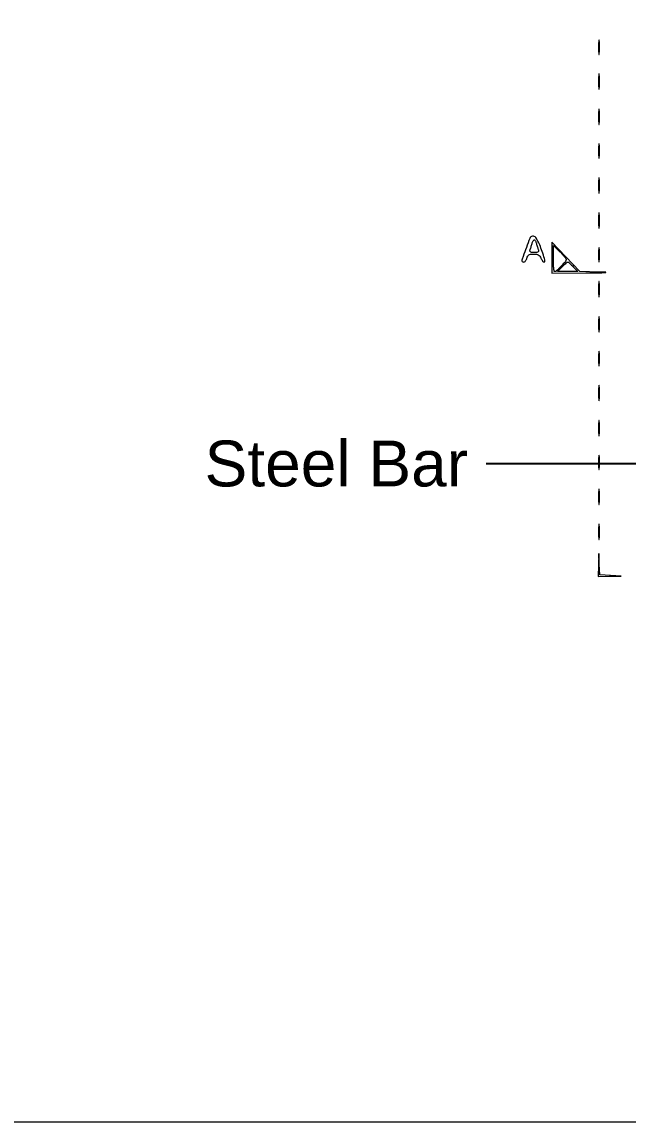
# Model space of a CAD drawing. Header units: metres. Extents: x 1521 to 1862, y -130 to 121.
# Drawn here: x 1566.99 to 1570.39, y -71.32 to -65.15 of the extents above; entities that cross this region are included whole.
import ezdxf
from ezdxf import colors
from ezdxf.entities.mleader import LeaderData, LeaderLine
from ezdxf.math import Vec2, Vec3

# ---------------------------------------------------------------- set-up
doc = ezdxf.new("R2010")
doc.units = ezdxf.units.M
doc.header["$MEASUREMENT"] = 0
doc.layers.add('A-WALL', color=250, linetype='Continuous', lineweight=30)
doc.styles.get("Standard").update_dxf_attribs({"font": 'arial.ttf'})

msp = doc.modelspace()

# ---------------------------------------------------------------- linework, layer by layer
at = {"layer": 'A-WALL', "lineweight": 5, "ltscale": 5}
for points in [[(1638.18075, 11.4595), (1520.51329, 11.4595), (1520.51329, -71.32477), (1638.18075, -71.32477)], [(1570.22265, -68.19964), (1570.22089, -68.2646), (1570.28585, -68.26285), (1570.35081, -68.2611), (1570.29073, -68.25797), (1570.23065, -68.25484), (1570.22753, -68.19476), (1570.2244, -68.13468)]]:
    msp.add_lwpolyline(points, close=True, dxfattribs=at)
for points in [[(1570.22396, -65.29436, 0.003921), (1570.22419, -65.32003, 0.022011), (1570.22502, -65.33373, 0.807686), (1570.22619, -65.33386, 0.057523), (1570.22746, -65.32773, 0.013671), (1570.22853, -65.31063, 0.00893), (1570.22887, -65.29087, 0.008983), (1570.2285, -65.27158, 0.016947), (1570.22741, -65.25605, 0.153636), (1570.22615, -65.25315, 0.661512), (1570.22495, -65.25354, 0.018464), (1570.22416, -65.26862, 0.004138)], [(1570.22402, -65.487, 0.003751), (1570.22423, -65.51431, 0.018707), (1570.22503, -65.52961, 0.76997), (1570.2262, -65.52981, 0.084525), (1570.22745, -65.52508, 0.014123), (1570.22852, -65.50775, 0.008335), (1570.22887, -65.487, 0.008335), (1570.22852, -65.46626, 0.014123), (1570.22745, -65.44892, 0.084525), (1570.2262, -65.4442, 0.76997), (1570.22503, -65.4444, 0.018707), (1570.22423, -65.4597, 0.003751)], [(1570.22402, -65.68412, 0.003751), (1570.22423, -65.71143, 0.018707), (1570.22503, -65.72673, 0.76997), (1570.2262, -65.72693, 0.084525), (1570.22745, -65.7222, 0.014123), (1570.22852, -65.70487, 0.008335), (1570.22887, -65.68412, 0.008335), (1570.22852, -65.66338, 0.014123), (1570.22745, -65.64604, 0.084525), (1570.2262, -65.64132, 0.76997), (1570.22503, -65.64152, 0.018707), (1570.22423, -65.65682, 0.003751)], [(1570.22396, -65.87676, 0.003921), (1570.22419, -65.90243, 0.022011), (1570.22502, -65.91613, 0.807686), (1570.22619, -65.91626, 0.057523), (1570.22746, -65.91013, 0.013671), (1570.22853, -65.89303, 0.00893), (1570.22887, -65.87327, 0.008983), (1570.2285, -65.85398, 0.016947), (1570.22741, -65.83845, 0.153636), (1570.22615, -65.83555, 0.661512), (1570.22495, -65.83594, 0.018464), (1570.22416, -65.85102, 0.004138)], [(1570.22402, -66.0694, 0.003751), (1570.22423, -66.09671, 0.018707), (1570.22503, -66.11201, 0.76997), (1570.2262, -66.11221, 0.084525), (1570.22745, -66.10748, 0.014123), (1570.22852, -66.09015, 0.008335), (1570.22887, -66.0694, 0.008335), (1570.22852, -66.04866, 0.014123), (1570.22745, -66.03132, 0.084525), (1570.2262, -66.0266, 0.76997), (1570.22503, -66.0268, 0.018707), (1570.22423, -66.0421, 0.003751)], [(1570.22402, -66.26652, 0.003751), (1570.22423, -66.29383, 0.018707), (1570.22503, -66.30913, 0.76997), (1570.2262, -66.30933, 0.084525), (1570.22745, -66.3046, 0.014123), (1570.22852, -66.28727, 0.008335), (1570.22887, -66.26652, 0.008335), (1570.22852, -66.24578, 0.014123), (1570.22745, -66.22844, 0.084525), (1570.2262, -66.22372, 0.76997), (1570.22503, -66.22392, 0.018707), (1570.22423, -66.23922, 0.003751)], [(1569.83692, -66.36667, 0.00051), (1569.7995, -66.46801, 0.026161), (1569.79329, -66.48808, 0.252706), (1569.79527, -66.49596, 0.210202), (1569.80328, -66.49948, 0.15466), (1569.80847, -66.49784, 0.069524), (1569.81374, -66.4929, 0.059134), (1569.8183, -66.48565, 0.049341), (1569.82137, -66.47708, -0.057024), (1569.82572, -66.46552, -0.139061), (1569.83187, -66.45893, -0.108818), (1569.84161, -66.45561, -0.027701), (1569.85838, -66.45468, -0.032789), (1569.8746, -66.45575, -0.09099), (1569.88544, -66.45925, -0.106778), (1569.89331, -66.46598, -0.055984), (1569.89996, -66.47708, 0.042094), (1569.90927, -66.49366, 0.219411), (1569.91802, -66.49894, 0.461833), (1569.92277, -66.49448, 0.064384), (1569.92005, -66.47932, 0.014946), (1569.89334, -66.4028, 0.067614), (1569.87069, -66.36141, 0.280622), (1569.85242, -66.35394, 0.270519)], [(1569.87492, -66.39561, 0.006968), (1569.8774, -66.40491, 0.005302), (1569.88036, -66.41504, 0.005362), (1569.88333, -66.42447, 0.012494), (1569.88581, -66.43145, -0.106129), (1569.8869, -66.4384, -0.246059), (1569.88427, -66.4428, -0.117922), (1569.87706, -66.44514, -0.019924), (1569.86249, -66.44572, -0.019924), (1569.84792, -66.44514, -0.117922), (1569.84072, -66.4428, -0.246059), (1569.83809, -66.4384, -0.106129), (1569.83917, -66.43145, 0.012494), (1569.84165, -66.42447, 0.005362), (1569.84463, -66.41504, 0.005302), (1569.84759, -66.40491, 0.006968), (1569.85006, -66.39561, -0.028758), (1569.85265, -66.38735, -0.040508), (1569.85595, -66.38038, -0.046351), (1569.85943, -66.37545, -0.219077), (1569.86249, -66.37404, -0.219077), (1569.86556, -66.37545, -0.046351), (1569.86904, -66.38038, -0.040508), (1569.87234, -66.38735, -0.028758)], [(1569.96148, -66.47484), (1569.96105, -66.5622), (1570.15145, -66.56027, 0.000926), (1570.23344, -66.55928, 0.011286), (1570.26482, -66.55814, 0.947223), (1570.26482, -66.55692, 0.006327), (1570.22985, -66.55563), (1570.11785, -66.55294), (1570.03988, -66.47021), (1569.96191, -66.38748)], [(1570.04169, -66.4852, -0.180072), (1570.03747, -66.49653, -0.011453), (1570.01328, -66.52326, -0.011026), (1569.98785, -66.54895, -0.194455), (1569.97722, -66.55324, -0.375631), (1569.97434, -66.55073, -0.008955), (1569.97213, -66.53165, -0.015229), (1569.97053, -66.50793, -0.009193), (1569.97001, -66.47975), (1569.97001, -66.40625), (1570.00585, -66.44124, -0.01188), (1570.01958, -66.4553, -0.016426), (1570.03116, -66.46859, -0.012992), (1570.04, -66.48002, -0.159358)], [(1570.22396, -66.45916, 0.003921), (1570.22419, -66.48483, 0.022011), (1570.22502, -66.49853, 0.807686), (1570.22619, -66.49866, 0.057523), (1570.22746, -66.49253, 0.013671), (1570.22853, -66.47543, 0.00893), (1570.22887, -66.45567, 0.008983), (1570.2285, -66.43638, 0.016947), (1570.22741, -66.42085, 0.153636), (1570.22615, -66.41795, 0.661512), (1570.22495, -66.41834, 0.018464), (1570.22416, -66.43342, 0.004138)], [(1570.08201, -66.52636), (1570.10777, -66.55324), (1570.05065, -66.55324), (1569.99354, -66.55324), (1570.01929, -66.52636, -0.010122), (1570.02957, -66.51607, -0.014427), (1570.03913, -66.50738, -0.01032), (1570.04733, -66.50064, -0.168402), (1570.05065, -66.49948, -0.168402), (1570.05397, -66.50064, -0.01032), (1570.06218, -66.50738, -0.014427), (1570.07174, -66.51607, -0.010122)], [(1570.22402, -66.6518, 0.003751), (1570.22423, -66.67911, 0.018707), (1570.22503, -66.69441, 0.76997), (1570.2262, -66.69461, 0.084525), (1570.22745, -66.68988, 0.014123), (1570.22852, -66.67255, 0.008335), (1570.22887, -66.6518, 0.008335), (1570.22852, -66.63106, 0.014123), (1570.22745, -66.61372, 0.084525), (1570.2262, -66.609, 0.76997), (1570.22503, -66.6092, 0.018707), (1570.22423, -66.6245, 0.003751)], [(1570.22402, -66.84892, 0.003751), (1570.22423, -66.87623, 0.018707), (1570.22503, -66.89153, 0.76997), (1570.2262, -66.89173, 0.084525), (1570.22745, -66.887, 0.014123), (1570.22852, -66.86967, 0.008335), (1570.22887, -66.84892, 0.008335), (1570.22852, -66.82818, 0.014123), (1570.22745, -66.81084, 0.084525), (1570.2262, -66.80612, 0.76997), (1570.22503, -66.80632, 0.018707), (1570.22423, -66.82162, 0.003751)], [(1570.22396, -67.04156, 0.003921), (1570.22419, -67.06723, 0.022011), (1570.22502, -67.08093, 0.807686), (1570.22619, -67.08106, 0.057523), (1570.22746, -67.07493, 0.013671), (1570.22853, -67.05783, 0.00893), (1570.22887, -67.03807, 0.008983), (1570.2285, -67.01878, 0.016947), (1570.22741, -67.00325, 0.153636), (1570.22615, -67.00035, 0.661512), (1570.22495, -67.00074, 0.018464), (1570.22416, -67.01582, 0.004138)], [(1570.22402, -67.2342, 0.003751), (1570.22423, -67.26151, 0.018707), (1570.22503, -67.27681, 0.76997), (1570.2262, -67.27701, 0.084525), (1570.22745, -67.27228, 0.014123), (1570.22852, -67.25495, 0.008335), (1570.22887, -67.2342, 0.008335), (1570.22852, -67.21346, 0.014123), (1570.22745, -67.19612, 0.084525), (1570.2262, -67.1914, 0.76997), (1570.22503, -67.1916, 0.018707), (1570.22423, -67.2069, 0.003751)], [(1570.22402, -67.43132, 0.003751), (1570.22423, -67.45863, 0.018707), (1570.22503, -67.47393, 0.76997), (1570.2262, -67.47413, 0.084525), (1570.22745, -67.4694, 0.014123), (1570.22852, -67.45207, 0.008335), (1570.22887, -67.43132, 0.008335), (1570.22852, -67.41058, 0.014123), (1570.22745, -67.39324, 0.084525), (1570.2262, -67.38852, 0.76997), (1570.22503, -67.38872, 0.018707), (1570.22423, -67.40402, 0.003751)], [(1570.22396, -67.62396, 0.003921), (1570.22419, -67.64963, 0.022011), (1570.22502, -67.66333, 0.807686), (1570.22619, -67.66346, 0.057523), (1570.22746, -67.65733, 0.013671), (1570.22853, -67.64023, 0.00893), (1570.22887, -67.62047, 0.008983), (1570.2285, -67.60118, 0.016947), (1570.22741, -67.58565, 0.153636), (1570.22615, -67.58275, 0.661512), (1570.22495, -67.58314, 0.018464), (1570.22416, -67.59822, 0.004138)], [(1570.22402, -67.8166, 0.003751), (1570.22423, -67.84391, 0.018707), (1570.22503, -67.85921, 0.76997), (1570.2262, -67.85941, 0.084525), (1570.22745, -67.85468, 0.014123), (1570.22852, -67.83735, 0.008335), (1570.22887, -67.8166, 0.008335), (1570.22852, -67.79586, 0.014123), (1570.22745, -67.77852, 0.084525), (1570.2262, -67.7738, 0.76997), (1570.22503, -67.774, 0.018707), (1570.22423, -67.7893, 0.003751)], [(1570.22402, -68.01372, 0.003751), (1570.22423, -68.04103, 0.018707), (1570.22503, -68.05633, 0.76997), (1570.2262, -68.05653, 0.084525), (1570.22745, -68.0518, 0.014123), (1570.22852, -68.03447, 0.008335), (1570.22887, -68.01372, 0.008335), (1570.22852, -67.99298, 0.014123), (1570.22745, -67.97564, 0.084525), (1570.2262, -67.97092, 0.76997), (1570.22503, -67.97112, 0.018707), (1570.22423, -67.98642, 0.003751)]]:
    msp.add_lwpolyline(points, format="xyb", close=True, dxfattribs=at)

# ---------------------------------------------------------------- leaders
ml = msp.add_multileader_mtext('Standard', dxfattribs=at)
ml.set_content('Steel Bar', color=256)
ml.set_leader_properties()
ml.build(insert=Vec2(0, 0))
ml.multileader.update_dxf_attribs({"dogleg_length": 0.36, "arrow_head_size": 0.2016})
ctx = ml.context
ctx.base_point, ctx.char_height, ctx.arrow_head_size, ctx.landing_gap_size, ctx.plane_origin = Vec3(1567.92163, -67.6318), 0.2576, 0.2016, 0.1008, Vec3(1570.75755, -67.6318)
ctx.text_align_type = 2
notes = []
notes.append((ctx, [(0, (1, 1, 0), (1569.99542, -67.6318), (-1, 0), 0.4032, [(0, [(1570.75755, -67.6318)], 0, [])])]))
ctx.mtext.insert, ctx.mtext.alignment, ctx.mtext.flow_direction = Vec3(1569.49142, -67.50081), 3, 5
for ctx, leaders in notes:
    for number, flags, end, landing, length, lines in leaders:
        leader = LeaderData()
        leader.index, (leader.has_last_leader_line, leader.has_dogleg_vector, leader.attachment_direction) = number, flags
        leader.last_leader_point, leader.dogleg_vector, leader.dogleg_length = Vec3(end), Vec3(landing), length
        for number, points, colour, breaks in lines:
            line = LeaderLine()
            line.index, line.vertices, line.color, line.breaks = number, Vec3.list(points), colors.encode_raw_color(colour), breaks
            leader.lines.append(line)
        ctx.leaders.append(leader)

doc.saveas('drawing.dxf')
